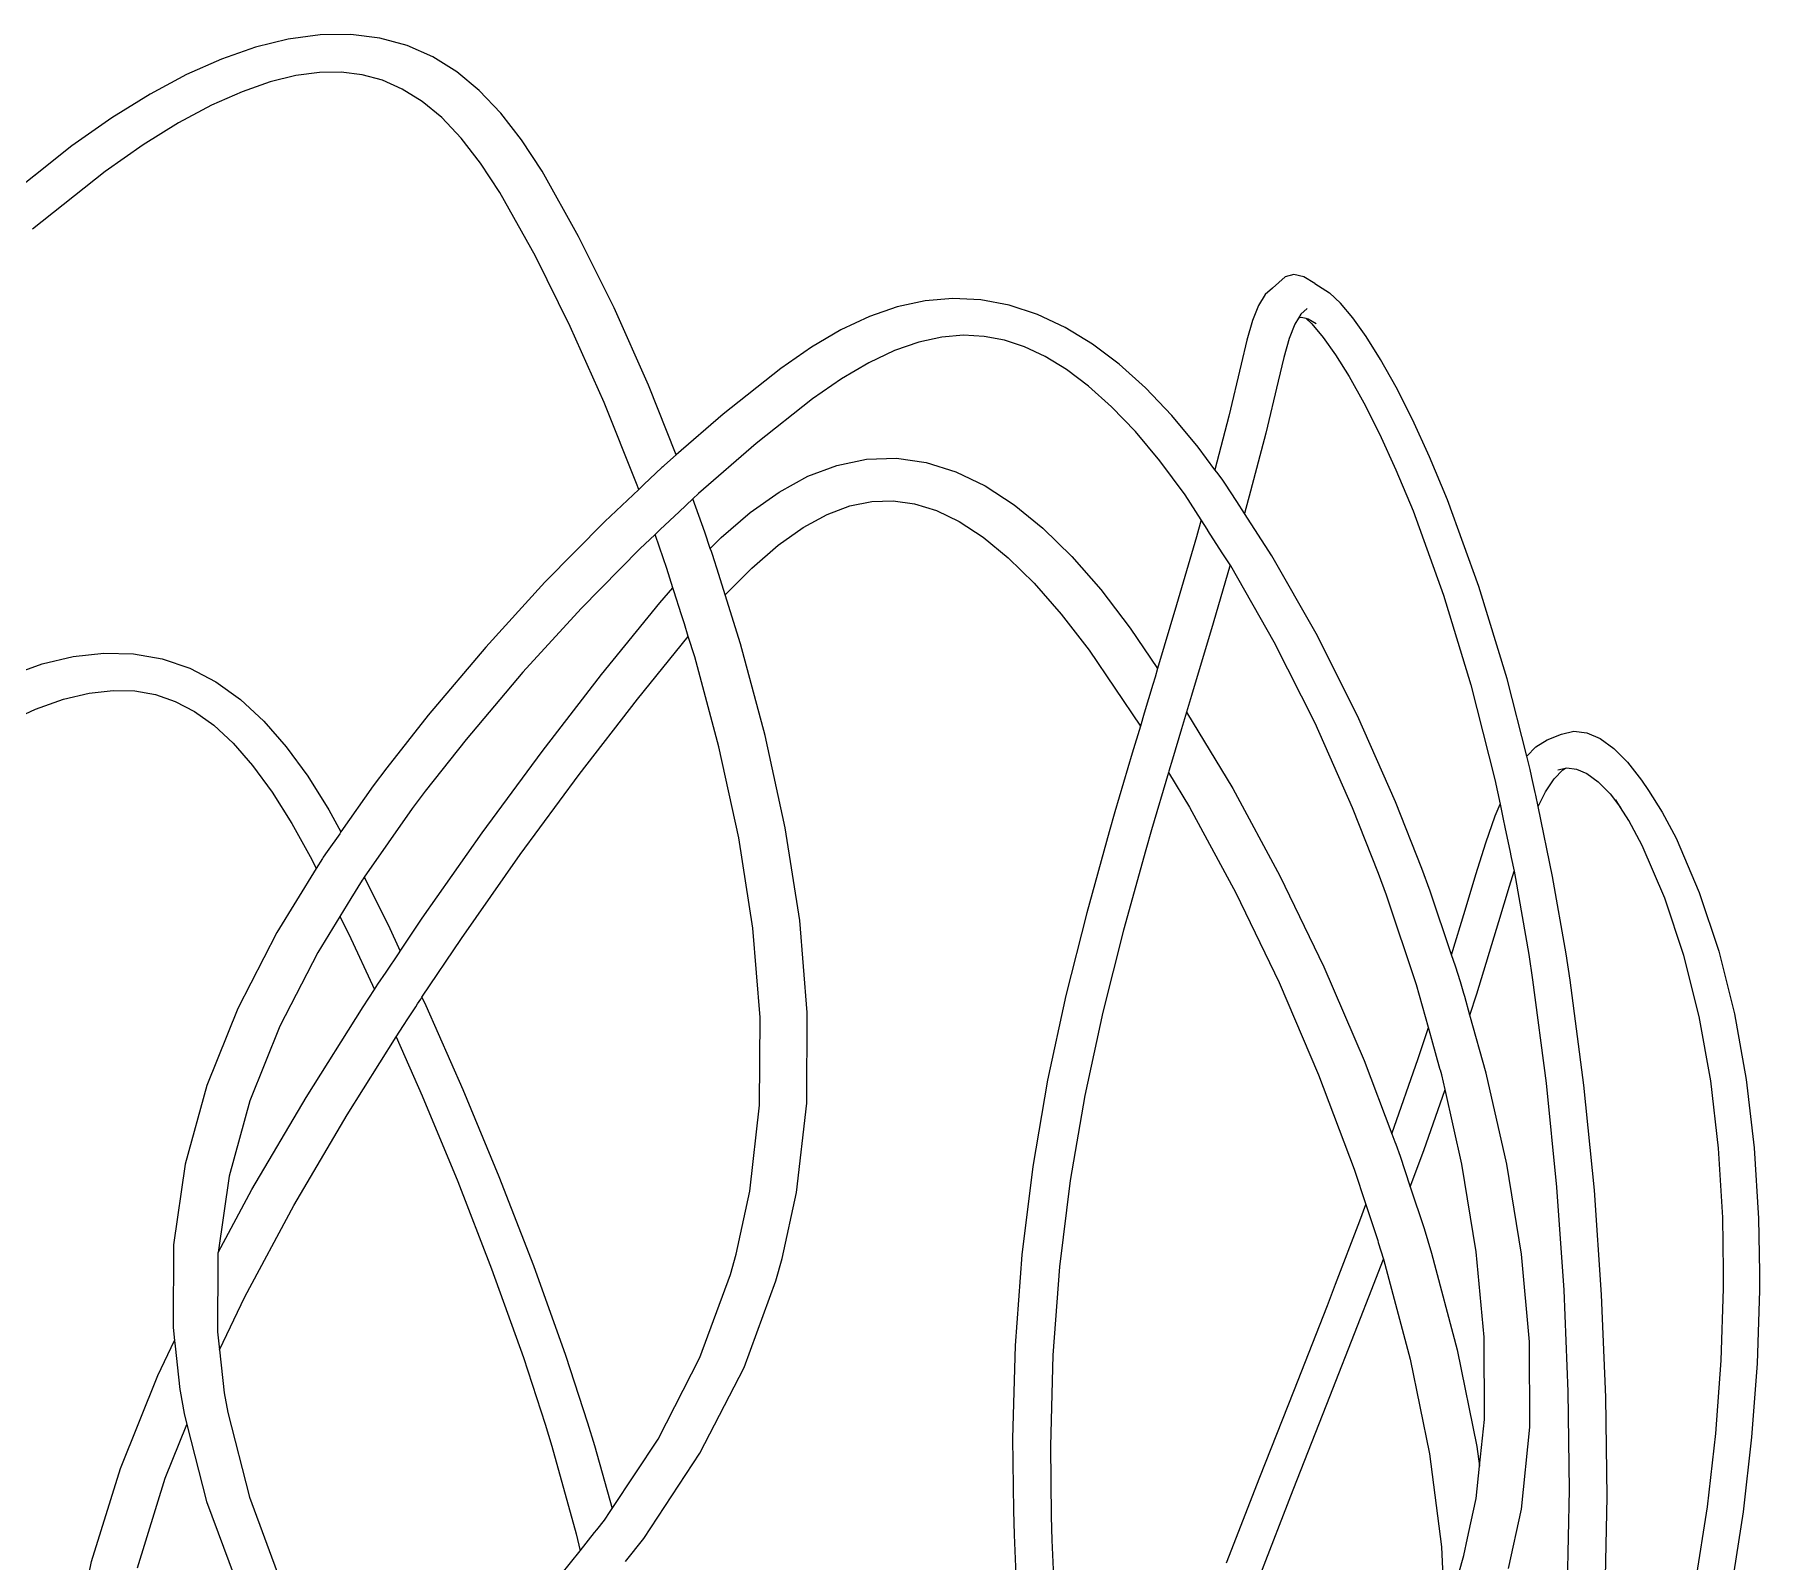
# Model space of a CAD drawing. Header units: millimetres. Extents: x 930469 to 1523124, y -120375 to 411163.
# Drawn here: x 1428511 to 1429194, y -5782 to -5177 of the extents above; entities that cross this region are included whole.
import ezdxf

# ---------------------------------------------------------------- set-up
doc = ezdxf.new("R2010")
doc.units = ezdxf.units.MM
doc.layers.add('A-NET THAY', color=8, linetype='Continuous', lineweight=0)
doc.layers.add('COT VACH', color=8, linetype='Continuous', lineweight=0)

# ---------------------------------------------------------------- blocks, each defined once
blk = doc.blocks.new('fgholol')
at = {"layer": 'A-NET THAY', "ltscale": 3}
for p, q in [((1046565.93, 33865.59), (1046552.53, 33860.9)), ((1046578.94, 33868.79), (1046565.93, 33865.59)), ((1046591.55, 33870.49), (1046578.94, 33868.79)), ((1046603.7, 33870.64), (1046591.55, 33870.49)), ((1046615.25, 33869.22), (1046603.7, 33870.64)), ((1046626.08, 33866.26), (1046615.25, 33869.22)), ((1046636.19, 33861.81), (1046626.08, 33866.26)), ((1046552.53, 33860.9), (1046538.65, 33854.73)), ((1046645.66, 33855.9), (1046636.19, 33861.81)), ((1046538.65, 33854.73), (1046524.19, 33847)), ((1046571.73, 33851.85), (1046560.61, 33847.97)), ((1046581.91, 33854.36), (1046571.73, 33851.85)), ((1046591.25, 33855.62), (1046581.91, 33854.36)), ((1046599.93, 33855.73), (1046591.25, 33855.62)), ((1046608.18, 33854.71), (1046599.93, 33855.73)), ((1046616.2, 33852.52), (1046608.18, 33854.71)), ((1046624.12, 33849.04), (1046616.2, 33852.52)), ((1046654.59, 33848.5), (1046645.66, 33855.9)), ((1046524.19, 33847), (1046509.06, 33837.64)), ((1046560.61, 33847.97), (1046548.53, 33842.6)), ((1046631.97, 33844.14), (1046624.12, 33849.04)), ((1046663.13, 33839.54), (1046654.59, 33848.5)), ((1046509.06, 33837.64), (1046493.12, 33826.5)), ((1046548.53, 33842.6), (1046535.48, 33835.61)), ((1046639.74, 33837.7), (1046631.97, 33844.14)), ((1046647.46, 33829.6), (1046639.74, 33837.7)), ((1046671.4, 33828.92), (1046663.13, 33839.54)), ((1046535.48, 33835.61), (1046521.42, 33826.92)), ((1046493.12, 33826.5), (1046463.6, 33802.99)), ((1046521.42, 33826.92), (1046506.38, 33816.41)), ((1046655.13, 33819.73), (1046647.46, 33829.6)), ((1046679.53, 33816.49), (1046671.4, 33828.92)), ((1046662.81, 33808.01), (1046655.13, 33819.73)), ((1046506.38, 33816.41), (1046477.59, 33793.48)), ((1046693.95, 33790.62), (1046679.53, 33816.49)), ((1046676.87, 33782.77), (1046662.81, 33808.01)), ((1046708.02, 33762.3), (1046693.95, 33790.62)), ((1046690.67, 33755.01), (1046676.87, 33782.77)), ((1046968.83, 33770.21), (1046965.95, 33767.59)), ((1046968.83, 33770.21), (1046973.96, 33774.58)), ((1046977.36, 33775.54), (1046973.96, 33774.58)), ((1046981.25, 33774.7), (1046977.36, 33775.54)), ((1046985.68, 33771.99), (1046981.25, 33774.7)), ((1046985.68, 33771.99), (1046991.48, 33768.25)), ((1046721.65, 33731.68), (1046708.02, 33762.3)), ((1046820.23, 33762.74), (1046809.17, 33758.9)), ((1046831.21, 33765.14), (1046820.23, 33762.74)), ((1046842.25, 33766.08), (1046831.21, 33765.14)), ((1046853.38, 33765.51), (1046842.25, 33766.08)), ((1046864.58, 33763.4), (1046853.38, 33765.51)), ((1046875.73, 33759.74), (1046864.58, 33763.4)), ((1046963.38, 33763.28), (1046961.02, 33757.28)), ((1046965.95, 33767.59), (1046963.38, 33763.28)), ((1046995.88, 33764.18), (1046991.48, 33768.25)), ((1047000.73, 33758.44), (1046995.88, 33764.18)), ((1046809.17, 33758.9), (1046797.9, 33753.59)), ((1046886.73, 33754.6), (1046875.73, 33759.74)), ((1046961.02, 33757.28), (1046958.76, 33749.53)), ((1046977.76, 33755.88), (1046975.52, 33750.2)), ((1046979.16, 33758.24), (1046977.76, 33755.88)), ((1046980.11, 33759.83), (1046979.16, 33758.24)), ((1046980.18, 33758.52), (1046979.16, 33758.24)), ((1046982.65, 33762.14), (1046980.11, 33759.83)), ((1046982.16, 33758.09), (1046980.18, 33758.52)), ((1046982.16, 33758.09), (1046984.46, 33755.97)), ((1046983.06, 33757.9), (1046982.16, 33758.09)), ((1046986.22, 33755.96), (1046983.06, 33757.9)), ((1046984.46, 33755.97), (1046988.94, 33750.67)), ((1047006.02, 33751.02), (1047000.73, 33758.44)), ((1046704.06, 33724.92), (1046690.67, 33755.01)), ((1046797.9, 33753.59), (1046786.27, 33746.78)), ((1046828.71, 33748.76), (1046819.09, 33745.41)), ((1046837.82, 33750.75), (1046828.71, 33748.76)), ((1046846.46, 33751.48), (1046837.82, 33750.75)), ((1046854.7, 33751.06), (1046846.46, 33751.48)), ((1046862.7, 33749.55), (1046854.7, 33751.06)), ((1046870.67, 33746.93), (1046862.7, 33749.55)), ((1046897.5, 33748.02), (1046886.73, 33754.6)), ((1046958.76, 33749.53), (1046956.47, 33740.03)), ((1046975.52, 33750.2), (1046973.34, 33742.73)), ((1046988.94, 33750.67), (1046993.87, 33743.75)), ((1047011.73, 33741.87), (1047006.02, 33751.02)), ((1046786.27, 33746.78), (1046774.12, 33738.38)), ((1046819.09, 33745.41), (1046808.91, 33740.62)), ((1046878.82, 33743.12), (1046870.67, 33746.93)), ((1046887.26, 33737.98), (1046878.82, 33743.12)), ((1046908.09, 33740.05), (1046897.5, 33748.02)), ((1046973.34, 33742.73), (1046971.08, 33733.33)), ((1046993.87, 33743.75), (1046999.24, 33735.14)), ((1047017.84, 33730.93), (1047011.73, 33741.87)), ((1046774.12, 33738.38), (1046751.26, 33720.26)), ((1046808.91, 33740.62), (1046798.11, 33734.29)), ((1046896.03, 33731.37), (1046887.26, 33737.98)), ((1046918.56, 33730.65), (1046908.09, 33740.05)), ((1046956.47, 33740.03), (1046951.58, 33719.45)), ((1046999.24, 33735.14), (1047005.04, 33724.75)), ((1046732.67, 33704.11), (1046721.65, 33731.68)), ((1046798.11, 33734.29), (1046786.64, 33726.37)), ((1046905.14, 33723.19), (1046896.03, 33731.37)), ((1046928.99, 33719.74), (1046918.56, 33730.65)), ((1046971.08, 33733.33), (1046966.18, 33712.69)), ((1047024.32, 33718.1), (1047017.84, 33730.93)), ((1046716.9, 33692.79), (1046704.06, 33724.92)), ((1046786.64, 33726.37), (1046764.34, 33708.68)), ((1046914.56, 33713.33), (1046905.14, 33723.19)), ((1047005.04, 33724.75), (1047011.24, 33712.49)), ((1046751.26, 33720.26), (1046732.67, 33704.11)), ((1046939.44, 33707.23), (1046928.99, 33719.74)), ((1046951.58, 33719.45), (1046946.09, 33698.24)), ((1047031.13, 33703.29), (1047024.32, 33718.1)), ((1046764.34, 33708.68), (1046741.48, 33688.83)), ((1046924.27, 33701.71), (1046914.56, 33713.33)), ((1046966.18, 33712.69), (1046960.22, 33689.7)), ((1047011.24, 33712.49), (1047017.78, 33698.25)), ((1046732.67, 33704.11), (1046727.95, 33700.01)), ((1046796.33, 33699.97), (1046808.03, 33702.38)), ((1046808.03, 33702.38), (1046819.86, 33702.77)), ((1046819.86, 33702.77), (1046831.72, 33701.11)), ((1046831.72, 33701.11), (1046843.47, 33697.44)), ((1046934.23, 33688.25), (1046924.27, 33701.71)), ((1046946.09, 33698.24), (1046939.44, 33707.23)), ((1047038.25, 33686.29), (1047031.13, 33703.29)), ((1046726.95, 33699.07), (1046719.86, 33692.38)), ((1046727.33, 33699.42), (1046726.95, 33699.07)), ((1046727.95, 33700.01), (1046727.33, 33699.42)), ((1046773.39, 33689.39), (1046784.8, 33695.62)), ((1046784.8, 33695.62), (1046796.33, 33699.97)), ((1046843.47, 33697.44), (1046855.07, 33691.85)), ((1046946.76, 33697.33), (1046946.09, 33698.24)), ((1046948.9, 33694.45), (1046946.76, 33697.33)), ((1046950, 33692.96), (1046948.9, 33694.45)), ((1047017.78, 33698.25), (1047024.58, 33682.01)), ((1046717.76, 33690.41), (1046704.32, 33677.74)), ((1046717.76, 33690.41), (1046716.9, 33692.79)), ((1046719.86, 33692.38), (1046717.76, 33690.41)), ((1046741.48, 33688.83), (1046739.18, 33686.65)), ((1046761.97, 33681.3), (1046773.39, 33689.39)), ((1046855.07, 33691.85), (1046866.52, 33684.39)), ((1046940.61, 33678.36), (1046934.23, 33688.25)), ((1046954.7, 33685.67), (1046950, 33692.96)), ((1046960.22, 33689.7), (1046957.78, 33680.89)), ((1046733.8, 33681.58), (1046726.32, 33674.54)), ((1046739.18, 33686.65), (1046733.8, 33681.58)), ((1046743.95, 33673.5), (1046739.18, 33686.65)), ((1046750.39, 33671.34), (1046761.97, 33681.3)), ((1046782.93, 33675.33), (1046792.39, 33680.49)), ((1046792.39, 33680.49), (1046801.42, 33683.9)), ((1046801.42, 33683.9), (1046810.08, 33685.68)), ((1046810.08, 33685.68), (1046818.54, 33685.96)), ((1046818.54, 33685.96), (1046827.01, 33684.78)), ((1046827.01, 33684.78), (1046835.71, 33682.06)), ((1046835.71, 33682.06), (1046844.79, 33677.68)), ((1046866.52, 33684.39), (1046877.91, 33675.08)), ((1046957.78, 33680.89), (1046954.7, 33685.67)), ((1046968.59, 33664.13), (1046957.78, 33680.89)), ((1047024.58, 33682.01), (1047036.64, 33648.58)), ((1047050.66, 33651.91), (1047038.25, 33686.29)), ((1046704.32, 33677.74), (1046680.63, 33653.65)), ((1046726.32, 33674.54), (1046724.23, 33672.56)), ((1046746.14, 33667.09), (1046743.95, 33673.5)), ((1046772.99, 33668.29), (1046782.93, 33675.33)), ((1046844.79, 33677.68), (1046854.28, 33671.49)), ((1046877.91, 33675.08), (1046889.32, 33663.88)), ((1046940.61, 33678.36), (1046938.74, 33671.61)), ((1046943.2, 33674.34), (1046940.61, 33678.36)), ((1046943.29, 33674.21), (1046943.2, 33674.34)), ((1046948.99, 33665.36), (1046943.29, 33674.21)), ((1046718.27, 33666.95), (1046694.96, 33643.25)), ((1046724.23, 33672.56), (1046718.27, 33666.95)), ((1046726.04, 33667.59), (1046724.23, 33672.56)), ((1046728.93, 33659.1), (1046726.04, 33667.59)), ((1046746.14, 33667.09), (1046750.39, 33671.34)), ((1046746.56, 33665.86), (1046746.14, 33667.09)), ((1046762.53, 33659.29), (1046772.99, 33668.29)), ((1046854.28, 33671.49), (1046864.2, 33663.39)), ((1046938.74, 33671.61), (1046930.9, 33644.67)), ((1046746.95, 33664.71), (1046746.56, 33665.86)), ((1046749.48, 33656.68), (1046746.95, 33664.71)), ((1046864.2, 33663.39), (1046874.51, 33653.28)), ((1046889.32, 33663.88), (1046900.84, 33650.74)), ((1046952.09, 33660.56), (1046945.38, 33637.5)), ((1046952.09, 33660.56), (1046948.99, 33665.36)), ((1046952.37, 33660.12), (1046952.09, 33660.56)), ((1046969.59, 33629.92), (1046952.37, 33660.12)), ((1046986.15, 33633.32), (1046968.59, 33664.13)), ((1046680.63, 33653.65), (1046657.18, 33628)), ((1046731.35, 33651.41), (1046728.93, 33659.1)), ((1046751.98, 33648.74), (1046749.48, 33656.68)), ((1046751.98, 33648.74), (1046762.53, 33659.29)), ((1046874.51, 33653.28), (1046885.2, 33641.07)), ((1046726.14, 33645.55), (1046731.35, 33651.41)), ((1046731.73, 33650.22), (1046731.35, 33651.41)), ((1046734.73, 33640.69), (1046731.73, 33650.22)), ((1046758.11, 33629.26), (1046751.98, 33648.74)), ((1046900.84, 33650.74), (1046912.55, 33635.53)), ((1047036.64, 33648.58), (1047047.5, 33612.99)), ((1047061.8, 33615.37), (1047050.66, 33651.91)), ((1046694.96, 33643.25), (1046671.87, 33617.98)), ((1046703, 33617.09), (1046726.14, 33645.55)), ((1046735.85, 33637.13), (1046734.73, 33640.69)), ((1046885.2, 33641.07), (1046896.25, 33626.72)), ((1046930.9, 33644.67), (1046923.37, 33619.5)), ((1046737.42, 33632.16), (1046735.85, 33637.13)), ((1046912.55, 33635.53), (1046923.37, 33619.5)), ((1046945.38, 33637.5), (1046936.79, 33608.8)), ((1047002.57, 33600.72), (1046986.15, 33633.32)), ((1046493.75, 33624.27), (1046505.8, 33625.63)), ((1046505.8, 33625.63), (1046517.57, 33625.33)), ((1046657.18, 33628), (1046634.38, 33601.06)), ((1046717.25, 33607.36), (1046737.42, 33632.16)), ((1046739.95, 33624.1), (1046737.42, 33632.16)), ((1046767.89, 33592.98), (1046758.11, 33629.26)), ((1046896.25, 33626.72), (1046916.52, 33596.68)), ((1046985.72, 33597.88), (1046969.59, 33629.92)), ((1046468.69, 33616.77), (1046481.4, 33621.3)), ((1046481.4, 33621.3), (1046493.75, 33624.27)), ((1046517.57, 33625.33), (1046528.99, 33623.31)), ((1046528.99, 33623.31), (1046539.93, 33619.56)), ((1046539.93, 33619.56), (1046550.28, 33614.15)), ((1046749.57, 33588.41), (1046739.95, 33624.1)), ((1046923.37, 33619.5), (1046922.33, 33616.04)), ((1046550.28, 33614.15), (1046560.04, 33607.15)), ((1046671.87, 33617.98), (1046649.39, 33591.43)), ((1046679.48, 33586.63), (1046703, 33617.09)), ((1046921.49, 33613.22), (1046918.06, 33601.82)), ((1046922.33, 33616.04), (1046921.49, 33613.22)), ((1047047.5, 33612.99), (1047057.03, 33575.48)), ((1047069.59, 33584.72), (1047061.8, 33615.37)), ((1046478.75, 33603.34), (1046489.81, 33607.28)), ((1046489.81, 33607.28), (1046500.05, 33609.74)), ((1046500.05, 33609.74), (1046509.49, 33610.81)), ((1046509.49, 33610.81), (1046518.2, 33610.59)), ((1046518.2, 33610.59), (1046526.36, 33609.14)), ((1046526.36, 33609.14), (1046534.18, 33606.46)), ((1046534.18, 33606.46), (1046541.84, 33602.45)), ((1046560.04, 33607.15), (1046569.27, 33598.61)), ((1046694.19, 33577.5), (1046717.25, 33607.36)), ((1046936.79, 33608.8), (1046934.83, 33602.25)), ((1046466.87, 33597.83), (1046478.75, 33603.34)), ((1046541.84, 33602.45), (1046549.48, 33596.98)), ((1046569.27, 33598.61), (1046578.09, 33588.52)), ((1046634.38, 33601.06), (1046617.96, 33580.17)), ((1046918.06, 33601.82), (1046916.52, 33596.68)), ((1046934.83, 33602.25), (1046932.82, 33595.58)), ((1046934.83, 33602.25), (1046953.15, 33571.93)), ((1047017.67, 33566.63), (1047002.57, 33600.72)), ((1046549.48, 33596.98), (1046557.13, 33589.9)), ((1046649.39, 33591.43), (1046633.22, 33570.85)), ((1046775.86, 33556.32), (1046767.89, 33592.98)), ((1046916.52, 33596.68), (1046913.31, 33586.01)), ((1046932.82, 33595.58), (1046929.22, 33583.6)), ((1047000.59, 33564.3), (1046985.72, 33597.88)), ((1047077.76, 33591.27), (1047083.32, 33593.53)), ((1047083.32, 33593.53), (1047088.29, 33594.67)), ((1047088.29, 33594.67), (1047093.44, 33594.07)), ((1047093.44, 33594.07), (1047098.72, 33591.77)), ((1047098.72, 33591.77), (1047104.09, 33587.85)), ((1046557.13, 33589.9), (1046564.81, 33581.11)), ((1046578.09, 33588.52), (1046586.63, 33576.82)), ((1046655.74, 33554.36), (1046679.48, 33586.63)), ((1046757.39, 33552.45), (1046749.57, 33588.41)), ((1046913.31, 33586.01), (1046906.45, 33562.73)), ((1047069.59, 33584.72), (1047073.2, 33588.47)), ((1047070.93, 33579.43), (1047069.59, 33584.72)), ((1047073.2, 33588.47), (1047077.76, 33591.27)), ((1047104.09, 33587.85), (1047109.54, 33582.34)), ((1046564.81, 33581.11), (1046572.52, 33570.55)), ((1046617.96, 33580.17), (1046612.6, 33573.02)), ((1046927.63, 33578.3), (1046920.92, 33555.53)), ((1046927.77, 33578.77), (1046927.63, 33578.3)), ((1046927.63, 33578.3), (1046935.96, 33564.52)), ((1046929.22, 33583.6), (1046927.77, 33578.77)), ((1047071.56, 33576.97), (1047070.93, 33579.43)), ((1047080.49, 33575.79), (1047083.95, 33579.37)), ((1047081.94, 33579.29), (1047084.96, 33579.99)), ((1047083.95, 33579.37), (1047084.96, 33579.99)), ((1047084.96, 33579.99), (1047085.49, 33580.11)), ((1047085.49, 33580.11), (1047089.31, 33579.66)), ((1047089.31, 33579.66), (1047093.44, 33577.86)), ((1047093.44, 33577.86), (1047097.89, 33574.62)), ((1047109.54, 33582.34), (1047115.05, 33575.25)), ((1046586.63, 33576.82), (1046595.01, 33563.44)), ((1046612.6, 33573.02), (1046599.8, 33554.75)), ((1046633.22, 33570.85), (1046628.06, 33563.97)), ((1046670.87, 33545.8), (1046694.19, 33577.5)), ((1046953.15, 33571.93), (1046971.85, 33537.38)), ((1047057.03, 33575.48), (1047059.06, 33565.76)), ((1047071.69, 33576.33), (1047071.56, 33576.97)), ((1047072.94, 33570.34), (1047071.69, 33576.33)), ((1047077.08, 33570.7), (1047080.49, 33575.79)), ((1047097.89, 33574.62), (1047102.63, 33569.82)), ((1047115.05, 33575.25), (1047117.82, 33571.14)), ((1047117.82, 33571.14), (1047123.28, 33562.57)), ((1046572.52, 33570.55), (1046580.31, 33558.12)), ((1046628.06, 33563.97), (1046609.06, 33536.84)), ((1046935.96, 33564.52), (1046954.33, 33530.57)), ((1047010.82, 33538.35), (1047000.59, 33564.3)), ((1047028.05, 33540.3), (1047017.67, 33566.63)), ((1047057.16, 33561.17), (1047059.06, 33565.76)), ((1047059.06, 33565.76), (1047060.17, 33560.42)), ((1047073.15, 33569.32), (1047072.94, 33570.34)), ((1047074.09, 33564.84), (1047073.15, 33569.32)), ((1047074.09, 33564.84), (1047077.08, 33570.7)), ((1047079.88, 33537.09), (1047074.09, 33564.84)), ((1047102.63, 33569.82), (1047106.81, 33564.45)), ((1047106.81, 33564.45), (1047104.85, 33567.52)), ((1047110.1, 33559.29), (1047106.81, 33564.45)), ((1046580.31, 33558.12), (1046588.2, 33543.8)), ((1046595.01, 33563.44), (1046599.8, 33554.75)), ((1046906.45, 33562.73), (1046904.16, 33554.83)), ((1047053.34, 33550.38), (1047057.16, 33561.17)), ((1047060.17, 33560.42), (1047061.09, 33556.03)), ((1047115.38, 33549.42), (1047110.1, 33559.29)), ((1047123.28, 33562.57), (1047128.81, 33552.25)), ((1046599.3, 33554.03), (1046594.37, 33546.99)), ((1046599.8, 33554.75), (1046599.3, 33554.03)), ((1046632.04, 33520.56), (1046655.74, 33554.36)), ((1046762.99, 33516.62), (1046757.39, 33552.45)), ((1046781.59, 33519.66), (1046775.86, 33556.32)), ((1046904.16, 33554.83), (1046895.27, 33522.76)), ((1046920.92, 33555.53), (1046918.65, 33547.7)), ((1047049.39, 33537.91), (1047053.34, 33550.38)), ((1047061.09, 33556.03), (1047062.88, 33547.44)), ((1047128.81, 33552.25), (1047137.98, 33530.71)), ((1046588.2, 33543.8), (1046589.98, 33540.22)), ((1046592.47, 33544.28), (1046589.98, 33540.22)), ((1046592.79, 33544.74), (1046592.47, 33544.28)), ((1046594.37, 33546.99), (1046592.79, 33544.74)), ((1046647.52, 33512.51), (1046670.87, 33545.8)), ((1046918.65, 33547.7), (1046909.81, 33515.81)), ((1047062.88, 33547.44), (1047063.46, 33544.66)), ((1047063.46, 33544.66), (1047064.6, 33539.18)), ((1047124.3, 33528.48), (1047115.38, 33549.42)), ((1046589.98, 33540.22), (1046574.41, 33514.85)), ((1046609.06, 33536.84), (1046608.56, 33536.13)), ((1046609.06, 33536.84), (1046618.45, 33517.97)), ((1046971.85, 33537.38), (1046989.25, 33501.36)), ((1047014.01, 33529.67), (1047010.82, 33538.35)), ((1047031.34, 33531.32), (1047028.05, 33540.3)), ((1047045.18, 33523.73), (1047049.39, 33537.91)), ((1047062.75, 33533.33), (1047064.6, 33539.18)), ((1047064.6, 33539.18), (1047065.19, 33536.35)), ((1047085.17, 33506.44), (1047079.88, 33537.09)), ((1046608.25, 33535.69), (1046603.74, 33528.34)), ((1046608.56, 33536.13), (1046608.25, 33535.69)), ((1046954.33, 33530.57), (1046971.46, 33495.12)), ((1047039.8, 33506.06), (1047031.34, 33531.32)), ((1047058.59, 33519.33), (1047062.75, 33533.33)), ((1047065.19, 33536.35), (1047070.4, 33506.22)), ((1047137.98, 33530.71), (1047145.72, 33507.48)), ((1046603.74, 33528.34), (1046599.41, 33521.28)), ((1047025.87, 33494.22), (1047014.01, 33529.67)), ((1047039.8, 33506.06), (1047045.18, 33523.73)), ((1047131.84, 33505.85), (1047124.3, 33528.48)), ((1046599.41, 33521.28), (1046590.6, 33506.93)), ((1046599.41, 33521.28), (1046602.91, 33514.24)), ((1046618.45, 33517.97), (1046623.31, 33507.58)), ((1046623.31, 33507.58), (1046632.04, 33520.56)), ((1046765.9, 33481.24), (1046762.99, 33516.62)), ((1046784.58, 33483.27), (1046781.59, 33519.66)), ((1046895.27, 33522.76), (1046887.01, 33489.93)), ((1047049.85, 33490.62), (1047058.59, 33519.33)), ((1046574.41, 33514.85), (1046558.98, 33484.87)), ((1046602.91, 33514.24), (1046613.14, 33492.38)), ((1046631.89, 33489.24), (1046647.52, 33512.51)), ((1046909.81, 33515.81), (1046901.63, 33483.31)), ((1046590.6, 33506.93), (1046575.6, 33477.78)), ((1046617.73, 33499.26), (1046622.82, 33506.84)), ((1046622.82, 33506.84), (1046623.31, 33507.58)), ((1047041.32, 33501.52), (1047039.8, 33506.06)), ((1047070.4, 33506.22), (1047071.94, 33496.18)), ((1047086.77, 33496.01), (1047085.17, 33506.44)), ((1047137.91, 33481.67), (1047131.84, 33505.85)), ((1047145.72, 33507.48), (1047151.94, 33482.73)), ((1046614.46, 33494.4), (1046617.73, 33499.26)), ((1046989.25, 33501.36), (1047005.19, 33464.21)), ((1047043.36, 33495.42), (1047041.32, 33501.52)), ((1047071.94, 33496.18), (1047077.35, 33455.17)), ((1047092.25, 33454.49), (1047086.77, 33496.01)), ((1046608.61, 33485.46), (1046613.14, 33492.38)), ((1046613.14, 33492.38), (1046614.46, 33494.4)), ((1046631.4, 33488.51), (1046631.89, 33489.24)), ((1046631.89, 33489.24), (1046633.38, 33486.06)), ((1046887.01, 33489.93), (1046879.77, 33456.42)), ((1046971.46, 33495.12), (1046987.15, 33458.54)), ((1047030.63, 33477.34), (1047025.87, 33494.22)), ((1047044.69, 33490.69), (1047043.36, 33495.42)), ((1047045.02, 33489.53), (1047044.69, 33490.69)), ((1047047.09, 33482.2), (1047045.02, 33489.53)), ((1047047.09, 33482.2), (1047049.85, 33490.62)), ((1046558.98, 33484.87), (1046546.71, 33454.33)), ((1046585.99, 33449.58), (1046608.61, 33485.46)), ((1046626.29, 33480.74), (1046629.41, 33485.52)), ((1046629.41, 33485.52), (1046630.19, 33486.71)), ((1046630.19, 33486.71), (1046631.4, 33488.51)), ((1046633.38, 33486.06), (1046648.08, 33452.73)), ((1046784.33, 33447.33), (1046784.58, 33483.27)), ((1046901.63, 33483.31), (1046894.49, 33450.29)), ((1047053.57, 33459.19), (1047047.09, 33482.2)), ((1047151.94, 33482.73), (1047156.61, 33456.68)), ((1046575.6, 33477.78), (1046563.74, 33448.28)), ((1046621.7, 33473.56), (1046624.54, 33478.07)), ((1046624.54, 33478.07), (1046626.29, 33480.74)), ((1046765.66, 33446.52), (1046765.9, 33481.24)), ((1047026.57, 33464.95), (1047030.63, 33477.34)), ((1047032, 33472.49), (1047030.63, 33477.34)), ((1047142.49, 33456.15), (1047137.91, 33481.67)), ((1046602.2, 33442.64), (1046621.7, 33473.56)), ((1046621.7, 33473.56), (1046631.99, 33450.22)), ((1047035.37, 33460.55), (1047032, 33472.49)), ((1047005.19, 33464.21), (1047016.14, 33435.15)), ((1047016.14, 33435.15), (1047026.57, 33464.95)), ((1046879.77, 33456.42), (1046873.86, 33422.22)), ((1046987.15, 33458.54), (1047001.22, 33421.19)), ((1047035.43, 33460.32), (1047035.37, 33460.55)), ((1047035.92, 33458.59), (1047035.43, 33460.32)), ((1047037.25, 33452.72), (1047035.92, 33458.59)), ((1047061.74, 33423.09), (1047053.57, 33459.19)), ((1047077.35, 33455.17), (1047081.44, 33414.04)), ((1047145.59, 33429.51), (1047142.49, 33456.15)), ((1047156.61, 33456.68), (1047159.76, 33429.57)), ((1046546.71, 33454.33), (1046538.07, 33423.16)), ((1046563.74, 33448.28), (1046555.46, 33418.37)), ((1046564.52, 33413.08), (1046585.99, 33449.58)), ((1046631.99, 33450.22), (1046646.05, 33416.32)), ((1046648.08, 33452.73), (1046662.37, 33418.29)), ((1046894.49, 33450.29), (1046888.7, 33416.73)), ((1047028.78, 33428.51), (1047037.25, 33452.72)), ((1047043.93, 33423.17), (1047037.25, 33452.72)), ((1047096.4, 33412.79), (1047092.25, 33454.49)), ((1046581.09, 33406.75), (1046602.2, 33442.64)), ((1046761.83, 33412.5), (1046765.66, 33446.52)), ((1046780.35, 33411.97), (1046784.33, 33447.33)), ((1047016.14, 33435.15), (1047017.33, 33432)), ((1047017.33, 33432), (1047017.69, 33431.03)), ((1047017.69, 33431.03), (1047019.47, 33426.31)), ((1047023.48, 33414.16), (1047028.78, 33428.51)), ((1047147.26, 33402.01), (1047145.59, 33429.51)), ((1047159.76, 33429.57), (1047161.46, 33401.66)), ((1046538.07, 33423.16), (1046533.48, 33391.23)), ((1046873.86, 33422.22), (1046869.52, 33387.24)), ((1047001.22, 33421.19), (1047005.85, 33407.17)), ((1047019.47, 33426.31), (1047021.36, 33420.58)), ((1047021.36, 33420.58), (1047023.48, 33414.16)), ((1047049.63, 33388.38), (1047043.93, 33423.17)), ((1047067.57, 33387.49), (1047061.74, 33423.09)), ((1046555.46, 33418.37), (1046551.11, 33388.12)), ((1046646.05, 33416.32), (1046659.5, 33381.62)), ((1046662.37, 33418.29), (1046676.03, 33383.05)), ((1046888.7, 33416.73), (1046884.45, 33382.53)), ((1047023.48, 33414.16), (1047028.95, 33397.62)), ((1047081.44, 33414.04), (1047084.29, 33373.22)), ((1046551.11, 33388.12), (1046564.52, 33413.08)), ((1046756.37, 33387.44), (1046761.83, 33412.5)), ((1046774.66, 33385.83), (1046780.35, 33411.97)), ((1047003.46, 33400.69), (1047005.85, 33407.17)), ((1047005.85, 33407.17), (1047007.29, 33402.82)), ((1047099.28, 33371.43), (1047096.4, 33412.79)), ((1046561.69, 33370.64), (1046581.09, 33406.75)), ((1046993.89, 33375.62), (1047003.46, 33400.69)), ((1047007.29, 33402.82), (1047008.88, 33398)), ((1047147.63, 33380.95), (1047147.26, 33402.01)), ((1047161.46, 33401.66), (1047161.83, 33380.32)), ((1047008.88, 33398), (1047010.56, 33392.91)), ((1047028.95, 33397.62), (1047031.89, 33387.91)), ((1046533.48, 33391.23), (1046533.26, 33358.45)), ((1046551.08, 33387.93), (1046551.07, 33385.72)), ((1046551.11, 33388.12), (1046551.08, 33387.93)), ((1046754.11, 33379.45), (1046756.37, 33387.44)), ((1046869.52, 33387.24), (1046866.87, 33351.35)), ((1047010.56, 33392.91), (1047010.81, 33392.11)), ((1047010.81, 33392.11), (1047012.8, 33385.54)), ((1047031.89, 33387.91), (1047042.11, 33349.56)), ((1047052.71, 33354.56), (1047049.63, 33388.38)), ((1047070.74, 33352.71), (1047067.57, 33387.49)), ((1046551.07, 33385.72), (1046551, 33375.64)), ((1046659.5, 33381.62), (1046672.07, 33346.51)), ((1046676.03, 33383.05), (1046688.78, 33347.42)), ((1046741.99, 33346.61), (1046754.11, 33379.45)), ((1046772.13, 33376.89), (1046774.66, 33385.83)), ((1046884.45, 33382.53), (1046881.88, 33347.52)), ((1047007.07, 33370.54), (1047012.8, 33385.54)), ((1047012.8, 33385.54), (1047013.39, 33383.58)), ((1047013.39, 33383.58), (1047023.45, 33345.84)), ((1047147.59, 33373.93), (1047147.63, 33380.95)), ((1047161.83, 33380.32), (1047161.79, 33373.09)), ((1046551, 33375.64), (1046550.93, 33365.92)), ((1046759.49, 33342.64), (1046772.13, 33376.89)), ((1046990.63, 33367.2), (1046993.89, 33375.62)), ((1047084.29, 33373.22), (1047085.94, 33333.14)), ((1047146.66, 33345.33), (1047147.59, 33373.93)), ((1047161.79, 33373.09), (1047160.85, 33344.19)), ((1046550.93, 33365.92), (1046550.87, 33356.69)), ((1046551.66, 33349.57), (1046561.69, 33370.64)), ((1046977.3, 33333.21), (1046990.63, 33367.2)), ((1047003.79, 33362.08), (1047007.07, 33370.54)), ((1047100.96, 33330.84), (1047099.28, 33371.43)), ((1046990.47, 33328.11), (1047003.79, 33362.08)), ((1046527.2, 33339.38), (1046533.83, 33353.33)), ((1046533.26, 33358.45), (1046533.83, 33353.33)), ((1046533.83, 33353.33), (1046534.08, 33351.11)), ((1046550.87, 33356.69), (1046551.66, 33349.57)), ((1047052.82, 33321.97), (1047052.71, 33354.56)), ((1047070.85, 33318.97), (1047070.74, 33352.71)), ((1046534.08, 33351.11), (1046535.46, 33338.71)), ((1046551.66, 33349.57), (1046553.55, 33332.61)), ((1046672.07, 33346.51), (1046680.7, 33320.14)), ((1046688.78, 33347.42), (1046697.54, 33320.66)), ((1046725.42, 33314.27), (1046741.99, 33346.61)), ((1046866.87, 33351.35), (1046865.91, 33314.45)), ((1046881.88, 33347.52), (1046880.93, 33311.43)), ((1047023.45, 33345.84), (1047031.05, 33308.45)), ((1047042.11, 33349.56), (1047049.89, 33311.31)), ((1047144.52, 33316.47), (1047146.66, 33345.33)), ((1046512.44, 33302.53), (1046527.2, 33339.38)), ((1046535.46, 33338.71), (1046536, 33333.86)), ((1046742.05, 33308.6), (1046759.49, 33342.64)), ((1047160.85, 33344.19), (1047158.69, 33314.96)), ((1046536, 33333.86), (1046536.07, 33333.21)), ((1046536.07, 33333.21), (1046537.63, 33324.38)), ((1046553.55, 33332.61), (1046554.95, 33324.73)), ((1046963.86, 33299.1), (1046977.3, 33333.21)), ((1047085.94, 33333.14), (1047086.41, 33294.18)), ((1046977.06, 33294.1), (1046990.47, 33328.11)), ((1047101.44, 33291.35), (1047100.96, 33330.84)), ((1046530.19, 33298.76), (1046538.73, 33320.08)), ((1046537.63, 33324.38), (1046538.73, 33320.08)), ((1046538.73, 33320.08), (1046546.53, 33289.54)), ((1046554.95, 33324.73), (1046563.51, 33291.2)), ((1046680.7, 33320.14), (1046683.36, 33311.48)), ((1046697.54, 33320.66), (1046700.31, 33311.66)), ((1047050.91, 33303.49), (1047052.82, 33321.97)), ((1047067.49, 33286.48), (1047070.85, 33318.97)), ((1046683.36, 33311.48), (1046693.04, 33276.7)), ((1046700.31, 33311.66), (1046707.25, 33286.69)), ((1046707.25, 33286.69), (1046725.42, 33314.27)), ((1046865.91, 33314.45), (1046866.2, 33286.01)), ((1046880.93, 33311.43), (1046881.21, 33283.54)), ((1047049.89, 33311.31), (1047050.91, 33303.49)), ((1047141.2, 33287.39), (1047144.52, 33316.47)), ((1047158.69, 33314.96), (1047155.32, 33285.48)), ((1046719.79, 33274.82), (1046742.05, 33308.6)), ((1047031.05, 33308.45), (1047035.86, 33271.59)), ((1046501.01, 33265.78), (1046512.44, 33302.53)), ((1046519.15, 33263.25), (1046530.19, 33298.76)), ((1046950.7, 33265.16), (1046963.86, 33299.1)), ((1047049.59, 33290.71), (1047050.91, 33303.49)), ((1046563.51, 33291.2), (1046576.43, 33256.52)), ((1046963.99, 33260.37), (1046977.06, 33294.1)), ((1047047.5, 33281.07), (1047049.59, 33290.71)), ((1047086.41, 33294.18), (1047085.66, 33256.64)), ((1047100.67, 33253.22), (1047101.44, 33291.35)), ((1046546.53, 33289.54), (1046560.01, 33253.36)), ((1046704.2, 33282.06), (1046706.53, 33285.59)), ((1046706.53, 33285.59), (1046707.25, 33286.69)), ((1046866.2, 33286.01), (1046866.47, 33276.27)), ((1047062.42, 33262.99), (1047067.49, 33286.48)), ((1047136.65, 33258.1), (1047141.2, 33287.39)), ((1047155.32, 33285.48), (1047150.7, 33255.73)), ((1046694.53, 33270), (1046700.3, 33277.2)), ((1046700.3, 33277.2), (1046701.21, 33278.33)), ((1046701.21, 33278.33), (1046704.2, 33282.06)), ((1046881.21, 33283.54), (1046881.47, 33274.18)), ((1047046.2, 33275.01), (1047047.5, 33281.07)), ((1046693.04, 33276.7), (1046694.53, 33270)), ((1046712.5, 33265.72), (1046719.79, 33274.82)), ((1046866.47, 33276.27), (1046868.24, 33236.99)), ((1046881.47, 33274.18), (1046883.23, 33235.31)), ((1047035.86, 33271.59), (1047037, 33246.64)), ((1047044.72, 33268.19), (1047046.2, 33275.01)), ((1046493.43, 33229.18), (1046501.01, 33265.78)), ((1046678.32, 33249.8), (1046694.53, 33270)), ((1047042.68, 33261.12), (1047044.72, 33268.19))]:
    blk.add_line(p, q, dxfattribs=at)

msp = doc.modelspace()

# ---------------------------------------------------------------- block references
at = {"layer": 'COT VACH'}
msp.add_blockref('fgholol', (382032.3, -39047.4), dxfattribs=at)

doc.saveas('drawing.dxf')
